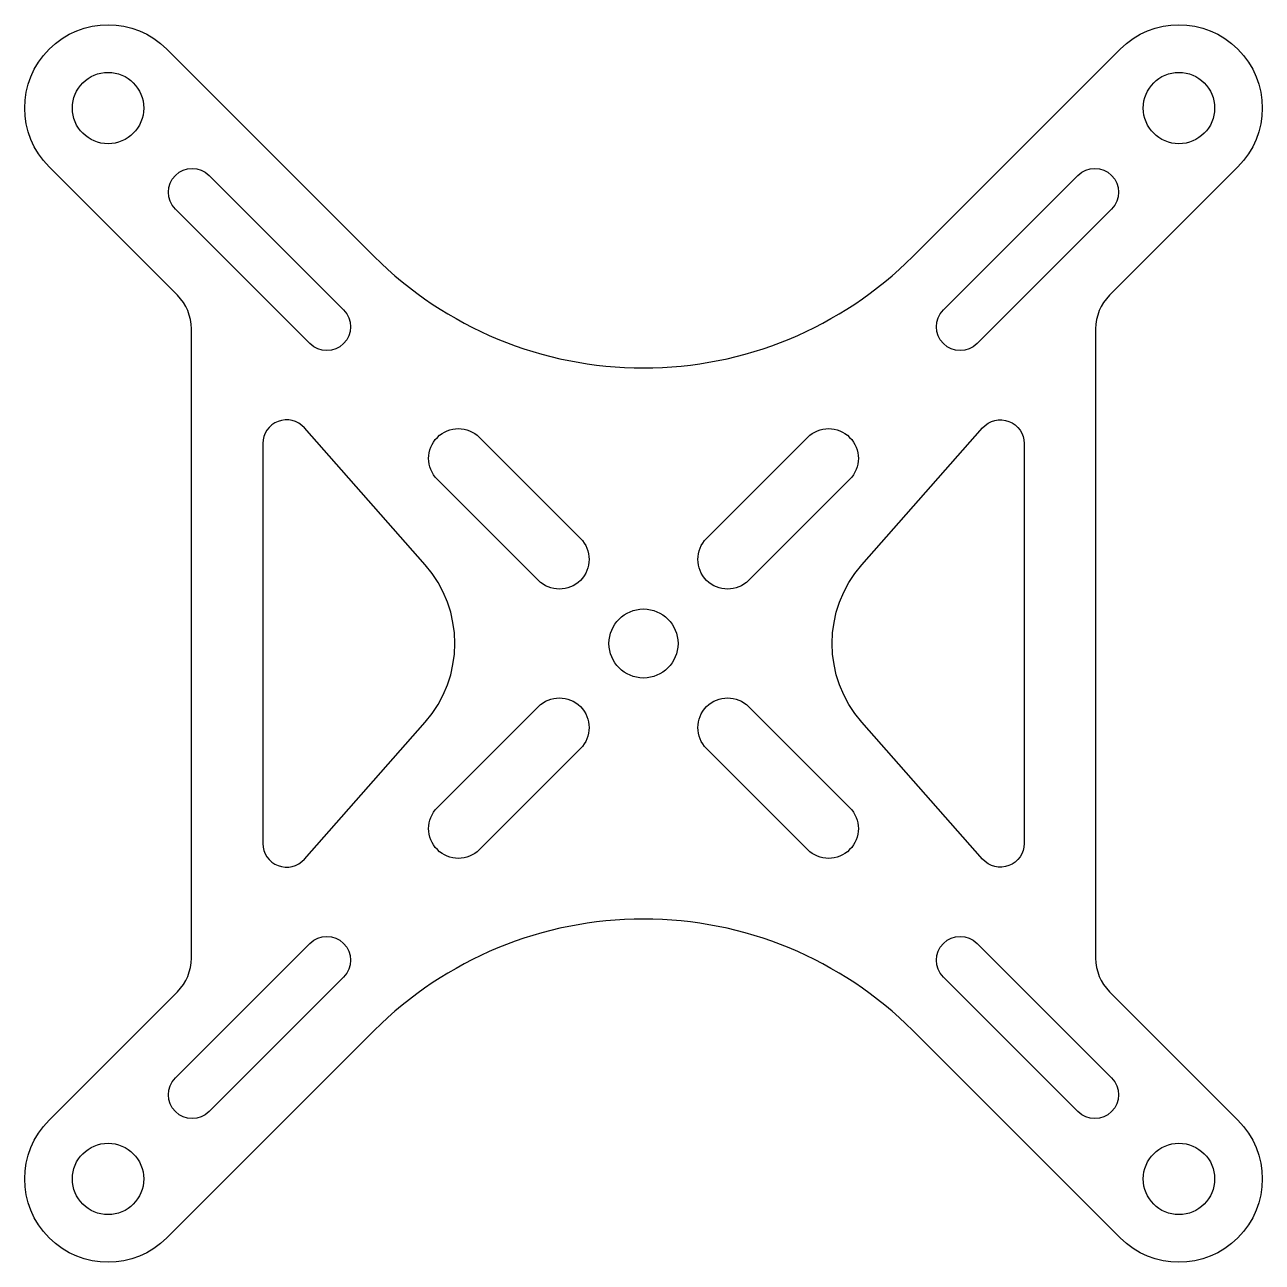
# Model space of a CAD drawing. Header units: millimetres. Extents: x -26 to 26, y -26 to 26.
import ezdxf

# ---------------------------------------------------------------- set-up
doc = ezdxf.new("R2010")
doc.units = ezdxf.units.MM
doc.layers.get('0').update_dxf_attribs({"linetype": 'CONTINUOUS'})

msp = doc.modelspace()

# ---------------------------------------------------------------- linework, layer by layer
for points in [[(24.975, -20.025, -1), (20.025, -24.975), (11.314, -16.263, 0.414214), (-11.314, -16.263), (-20.025, -24.975, -1), (-24.975, -20.025), (-19.586, -14.636, 0.198912), (-19, -13.222), (-19, 13.222, 0.198912), (-19.586, 14.636), (-24.975, 20.025, -1), (-20.025, 24.975), (-11.314, 16.263, 0.414214), (11.314, 16.263), (20.025, 24.975, -1), (24.975, 20.025), (19.586, 14.636, 0.198912), (19, 13.222), (19, -13.222, 0.198912), (19.586, -14.636)], [(-14.015, 12.601), (-19.672, 18.257, -1), (-18.257, 19.672), (-12.601, 14.015, -1)], [(12.601, 14.015), (18.257, 19.672, -1), (19.672, 18.257), (14.015, 12.601, -1)], [(-16, 8.398), (-16, -8.398, 0.69109), (-14.25, -9.06), (-9.177, -3.307, 0.377949), (-9.177, 3.307), (-14.25, 9.06, 0.69109)], [(14.25, 9.06, -0.69109), (16, 8.398), (16, -8.398, -0.69109), (14.25, -9.06), (9.177, -3.307, -0.377949), (9.177, 3.307)], [(-6.894, 8.662), (-2.652, 4.419, -1), (-4.419, 2.652), (-8.662, 6.894, -1)], [(8.662, 6.894), (4.419, 2.652, -1), (2.652, 4.419), (6.894, 8.662, -1)], [(-8.662, -6.894), (-4.419, -2.652, -1), (-2.652, -4.419), (-6.894, -8.662, -1)], [(6.894, -8.662), (2.652, -4.419, -1), (4.419, -2.652), (8.662, -6.894, -1)], [(-12.601, -14.015), (-18.257, -19.672, -1), (-19.672, -18.257), (-14.015, -12.601, -1)], [(14.015, -12.601), (19.672, -18.257, -1), (18.257, -19.672), (12.601, -14.015, -1)]]:
    msp.add_lwpolyline(points, format="xyb", close=True)
for centre, radius in [((-22.5, 22.5), 1.5), ((22.5, 22.5), 1.5), ((0, 0), 1.45), ((-22.5, -22.5), 1.5), ((22.5, -22.5), 1.5)]:
    msp.add_circle(centre, radius)

doc.saveas('drawing.dxf')
